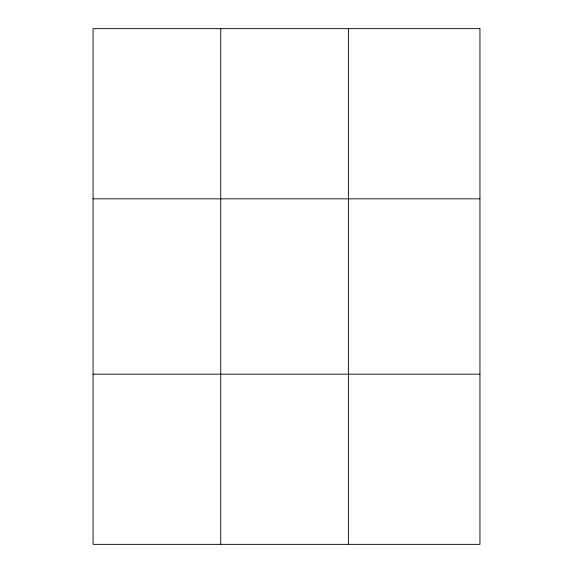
<?xml version="1.0" encoding="UTF-8"?>
<svg xmlns="http://www.w3.org/2000/svg" width="573" height="573" viewBox="0 0 573 573"><rect width="100%" height="100%" fill="white"/><g stroke="black" fill="none" stroke-linecap="round" stroke-linejoin="round"><path stroke-width="0.86" d="M220.734 544.35L220.734 28.65M348.398 544.35L348.398 28.65M93.062 198.831L479.938 198.831M93.062 374.169L479.938 374.169M479.938 28.65L479.938 544.35L93.062 544.35L93.062 28.65L479.938 28.65"/></g></svg>
